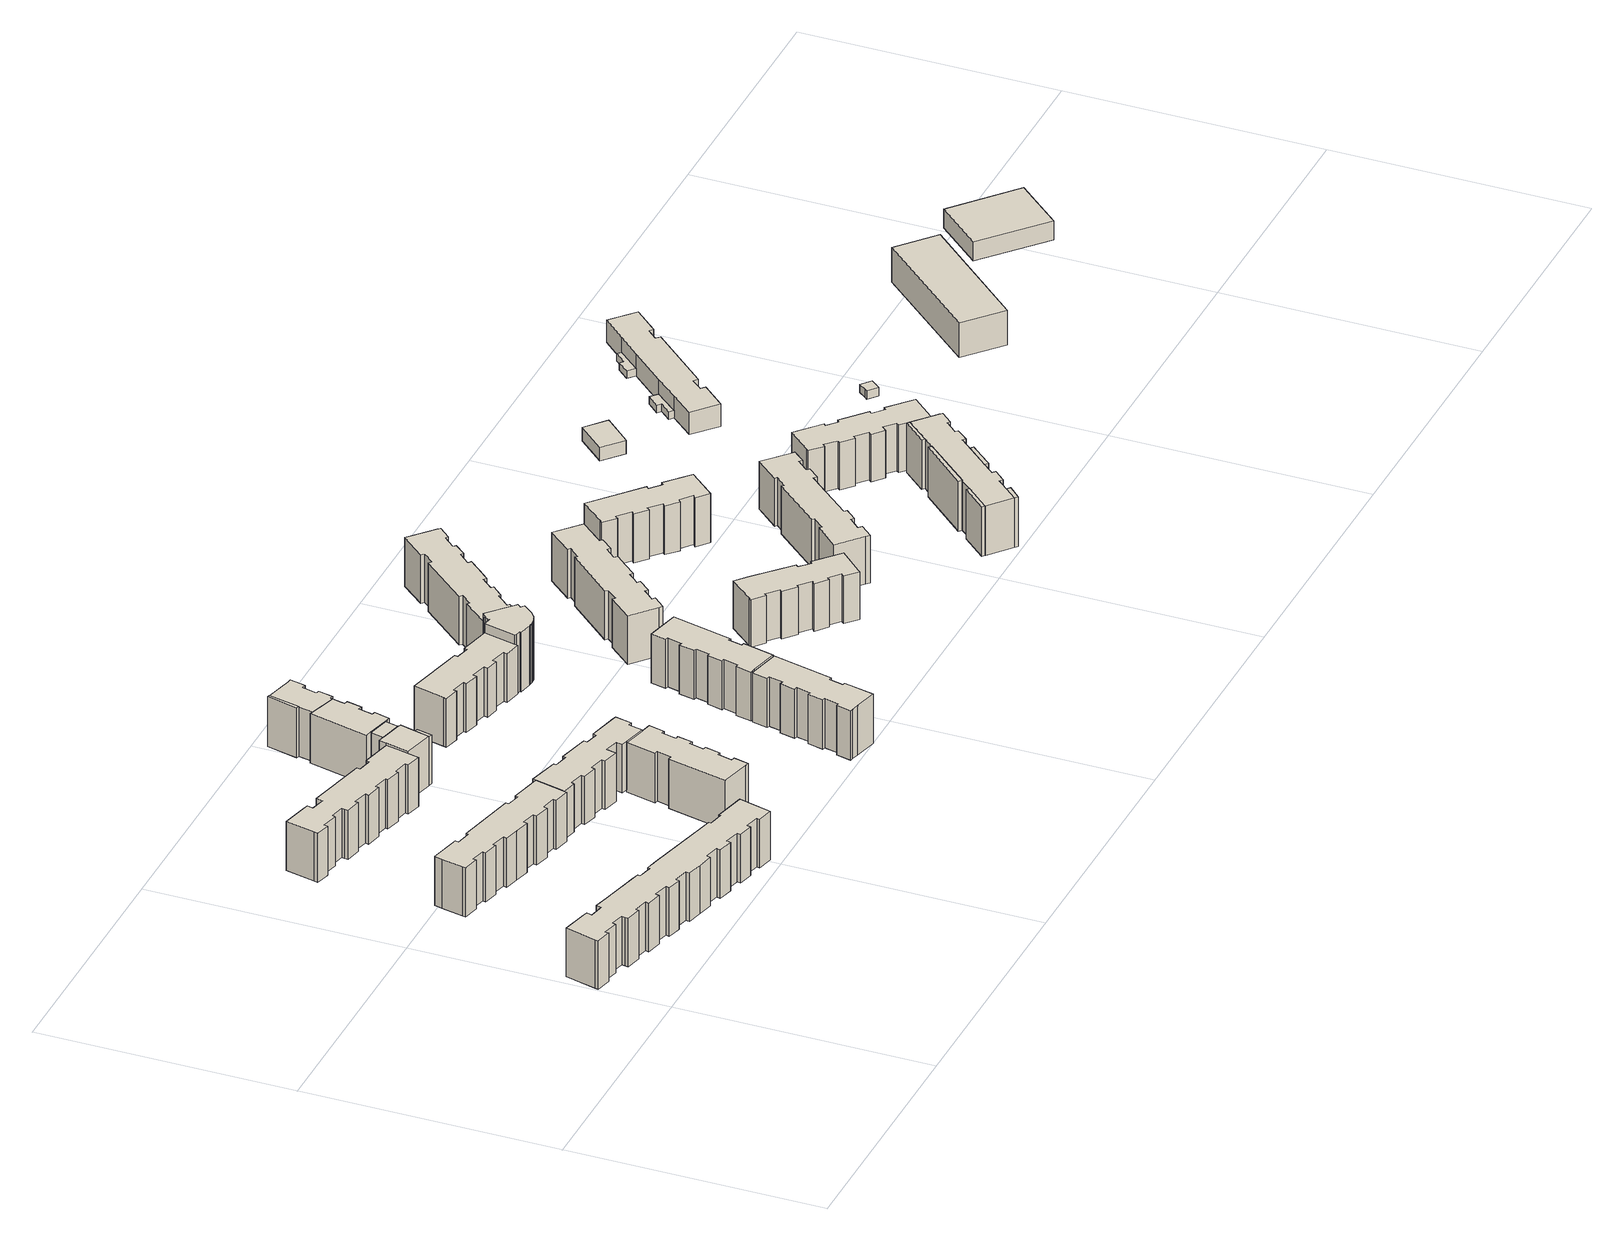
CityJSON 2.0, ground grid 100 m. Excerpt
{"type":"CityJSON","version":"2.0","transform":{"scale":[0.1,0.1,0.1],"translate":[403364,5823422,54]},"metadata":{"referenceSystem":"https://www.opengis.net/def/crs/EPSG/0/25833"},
"CityObjects":{
"building1":{"type":"Building","attributes":{"Gemeindeschluessel":"11000010","BezugspunktDach":"2200","function":"31001_1010","measuredHeight":20.14,"storeysAboveGround":6},"address":[{"country":"Germany","locality":"Berlin","thoroughfareNumber":"1, 11, 13, 3, 5, 7, 9","thoroughfareName":"Glambecker Ring"}],"geometry":[{"type":"Solid","lod":"1","boundaries":[[[[0,1,2,3,4,5,6,7,8,9,10,11,12,13,14,15,16,17,18,19,20,21,22,23,24,25,26,27,28,29,30,31,32,33,34,35,36,37,38,39,40,41,42,43,44,45,46,47,48,49,50,51,52,53,54,55,56]],[[57,58,59,60,61,62,63,64,65,66,67,68,69,70,71,72,73,74,75,76,77,78,79,80,81,82,83,84,85,86,87,88,89,90,91,92,93,94,95,96,97,98,99,100,101,102,103,104,105,106,107,108,109,110,111,112,113]],[[57,113,56,55]],[[58,57,55,54]],[[59,58,54,53]],[[60,59,53,52]],[[61,60,52,51]],[[62,61,51,50]],[[63,62,50,49]],[[64,63,49,48]],[[65,64,48,47]],[[66,65,47,46]],[[67,66,46,45]],[[68,67,45,44]],[[69,68,44,43]],[[70,69,43,42]],[[71,70,42,41]],[[72,71,41,40]],[[73,72,40,39]],[[74,73,39,38]],[[75,74,38,37]],[[76,75,37,36]],[[77,76,36,35]],[[78,77,35,34]],[[79,78,34,33]],[[80,79,33,32]],[[81,80,32,31]],[[82,81,31,30]],[[83,82,30,29]],[[84,83,29,28]],[[85,84,28,27]],[[86,85,27,26]],[[87,86,26,25]],[[88,87,25,24]],[[89,88,24,23]],[[90,89,23,22]],[[91,90,22,21]],[[92,91,21,20]],[[93,92,20,19]],[[94,93,19,18]],[[95,94,18,17]],[[96,95,17,16]],[[97,96,16,15]],[[98,97,15,14]],[[99,98,14,13]],[[100,99,13,12]],[[101,100,12,11]],[[102,101,11,10]],[[103,102,10,9]],[[104,103,9,8]],[[105,104,8,7]],[[106,105,7,6]],[[107,106,6,5]],[[108,107,5,4]],[[109,108,4,3]],[[110,109,3,2]],[[111,110,2,1]],[[112,111,1,0]],[[113,112,0,56]]]]}]},
"building2":{"type":"Building","attributes":{"Gemeindeschluessel":"11000010","BezugspunktDach":"2200","function":"31001_1010","measuredHeight":20.27,"storeysAboveGround":6},"address":[{"country":"Germany","locality":"Berlin","thoroughfareNumber":"2, 4, 6, 8","thoroughfareName":"Grumsiner Straße"}],"geometry":[{"type":"Solid","lod":"1","boundaries":[[[[114,115,116,117,118,119,120,121,122,123,124,125,126,127,128,129,130,131,132,133,134,135,136,137,138,139,140,141,142,143,144,145,146]],[[147,148,149,150,151,152,153,154,155,156,157,158,159,160,161,162,163,164,165,166,167,168,169,170,171,172,173,174,175,176,177,178,179]],[[147,179,146,145]],[[148,147,145,144]],[[149,148,144,143]],[[150,149,143,142]],[[151,150,142,141]],[[152,151,141,140]],[[153,152,140,139]],[[154,153,139,138]],[[155,154,138,137]],[[156,155,137,136]],[[157,156,136,135]],[[158,157,135,134]],[[159,158,134,133]],[[160,159,133,132]],[[161,160,132,131]],[[162,161,131,130]],[[163,162,130,129]],[[164,163,129,128]],[[165,164,128,127]],[[166,165,127,126]],[[167,166,126,125]],[[168,167,125,124]],[[169,168,124,123]],[[170,169,123,122]],[[171,170,122,121]],[[172,171,121,120]],[[173,172,120,119]],[[174,173,119,118]],[[175,174,118,117]],[[176,175,117,116]],[[177,176,116,115]],[[178,177,115,114]],[[179,178,114,146]]]]}]},
"building3":{"type":"Building","attributes":{"Gemeindeschluessel":"11000010","BezugspunktDach":"2200","function":"31001_1010","measuredHeight":20.25,"storeysAboveGround":6},"address":[{"country":"Germany","locality":"Berlin","thoroughfareNumber":"1, 3, 5, 7","thoroughfareName":"Grumsiner Straße"}],"geometry":[{"type":"Solid","lod":"1","boundaries":[[[[180,181,182,183,184,185,186,187,188,189,190,191,192,193,194,195,196,197,198,199,200,201,202,203,204,205,206,207,208,209,210,211,212,213,214]],[[215,216,217,218,219,220,221,222,223,224,225,226,227,228,229,230,231,232,233,234,235,236,237,238,239,240,241,242,243,244,245,246,247,248,249]],[[215,249,214,213]],[[216,215,213,212]],[[217,216,212,211]],[[218,217,211,210]],[[219,218,210,209]],[[220,219,209,208]],[[221,220,208,207]],[[222,221,207,206]],[[223,222,206,205]],[[224,223,205,204]],[[225,224,204,203]],[[226,225,203,202]],[[227,226,202,201]],[[228,227,201,200]],[[229,228,200,199]],[[230,229,199,198]],[[231,230,198,197]],[[232,231,197,196]],[[233,232,196,195]],[[234,233,195,194]],[[235,234,194,193]],[[236,235,193,192]],[[237,236,192,191]],[[238,237,191,190]],[[239,238,190,189]],[[240,239,189,188]],[[241,240,188,187]],[[242,241,187,186]],[[243,242,186,185]],[[244,243,185,184]],[[245,244,184,183]],[[246,245,183,182]],[[247,246,182,181]],[[248,247,181,180]],[[249,248,180,214]]]]}]},
"building4":{"type":"Building","attributes":{"Gemeindeschluessel":"11000010","BezugspunktDach":"2200","function":"31001_1010","measuredHeight":19.98,"storeysAboveGround":6},"address":[{"country":"Germany","locality":"Berlin","thoroughfareNumber":"10, 12, 14","thoroughfareName":"Grumsiner Straße"}],"geometry":[{"type":"Solid","lod":"1","boundaries":[[[[250,251,252,253,254,255,256,257,258,259,260,261,262,263,264,265,266,267,268,269,270,271,272,273,274,275,276,277,278,279,280]],[[281,282,283,284,285,286,287,288,289,290,291,292,293,294,295,296,297,298,299,300,301,302,303,304,305,306,307,308,309,310,311]],[[281,311,280,279]],[[282,281,279,278]],[[283,282,278,277]],[[284,283,277,276]],[[285,284,276,275]],[[286,285,275,274]],[[287,286,274,273]],[[288,287,273,272]],[[289,288,272,271]],[[290,289,271,270]],[[291,290,270,269]],[[292,291,269,268]],[[293,292,268,267]],[[294,293,267,266]],[[295,294,266,265]],[[296,295,265,264]],[[297,296,264,263]],[[298,297,263,262]],[[299,298,262,261]],[[300,299,261,260]],[[301,300,260,259]],[[302,301,259,258]],[[303,302,258,257]],[[304,303,257,256]],[[305,304,256,255]],[[306,305,255,254]],[[307,306,254,253]],[[308,307,253,252]],[[309,308,252,251]],[[310,309,251,250]],[[311,310,250,280]]]]}]},
"building5":{"type":"Building","attributes":{"Gemeindeschluessel":"11000010","BezugspunktDach":"2200","function":"31001_1010","measuredHeight":20.43,"storeysAboveGround":6},"address":[{"country":"Germany","locality":"Berlin","thoroughfareNumber":"16, 18, 20","thoroughfareName":"Grumsiner Straße"}],"geometry":[{"type":"Solid","lod":"1","boundaries":[[[[312,313,314,315,316,317,318,319,320,321,322,323,324,325,326,327,328,329,330,331,332,333,334]],[[335,336,337,338,339,340,341,342,343,344,345,346,347,348,349,350,351,352,353,354,355,356,357]],[[335,357,334,333]],[[336,335,333,332]],[[337,336,332,331]],[[338,337,331,330]],[[339,338,330,329]],[[340,339,329,328]],[[341,340,328,327]],[[342,341,327,326]],[[343,342,326,325]],[[344,343,325,324]],[[345,344,324,323]],[[346,345,323,322]],[[347,346,322,321]],[[348,347,321,320]],[[349,348,320,319]],[[350,349,319,318]],[[351,350,318,317]],[[352,351,317,316]],[[353,352,316,315]],[[354,353,315,314]],[[355,354,314,313]],[[356,355,313,312]],[[357,356,312,334]]]]}]},
"building6":{"type":"Building","attributes":{"Gemeindeschluessel":"11000010","function":"31001_1010"},"address":[{"country":"Germany","locality":"Berlin","thoroughfareNumber":"11, 13, 15, 9","thoroughfareName":"Grumsiner Straße"}],"children":["building6-1","building6-2","building6-3","building6-4","building6-5","building6-6"]},
"building6-1":{"type":"BuildingPart","attributes":{"BezugspunktDach":"2200","measuredHeight":20.46,"storeysAboveGround":6},"parents":["building6"],"geometry":[{"type":"MultiSurface","lod":"1","boundaries":[[[358,359,360,361,362,363,364,365,366,367,368,369,370,371,372]],[[373,374,375,376,377,378,379,380,381,382,383,384,385,386,387]],[[373,387,372,371]],[[374,373,371,370]],[[376,375,369,368]],[[377,376,368,367]],[[378,377,367,366]],[[379,378,366,365]],[[380,379,365,364]],[[381,380,364,363]],[[382,381,363,362]],[[383,382,362,361]],[[384,383,361,360]],[[385,384,360,359]],[[388,389,359,358]],[[387,386,358,372]],[[375,374,370,369]],[[386,385,389,388]]]}]},
"building6-2":{"type":"BuildingPart","attributes":{"BezugspunktDach":"2200","measuredHeight":20.5,"storeysAboveGround":6},"parents":["building6"],"geometry":[{"type":"MultiSurface","lod":"1","boundaries":[[[369,390,391,392,393,394,395,396,397,398,399,370]],[[400,401,402,403,404,405,406,407,408,409,375,374]],[[400,374,370,399]],[[402,401,398,397]],[[403,402,397,396]],[[404,403,396,395]],[[405,404,395,394]],[[406,405,394,393]],[[407,406,393,392]],[[408,407,392,391]],[[409,408,391,390]],[[375,409,390,369]],[[369,375,369,370]],[[401,400,399,398,410]],[[411,374,375,369,370]]]}]},
"building6-3":{"type":"BuildingPart","attributes":{"BezugspunktDach":"2200","measuredHeight":20.41,"storeysAboveGround":6},"parents":["building6"],"geometry":[{"type":"MultiSurface","lod":"1","boundaries":[[[412,389,388,413]],[[386,385,414,415]],[[386,415,413,388]],[[414,385,389,412]],[[386,388,389,385]],[[415,414,412,413,416]]]}]},
"building6-4":{"type":"BuildingPart","attributes":{"BezugspunktDach":"2200","measuredHeight":20.48,"storeysAboveGround":6},"parents":["building6"],"geometry":[{"type":"MultiSurface","lod":"1","boundaries":[[[417,418,419,420,421,422,423,424,425]],[[426,427,415,414,428,429,430,431,432]],[[426,432,425,424]],[[427,426,424,423]],[[415,427,423,422]],[[412,413,422,421]],[[428,414,421,420]],[[429,428,420,419]],[[430,429,419,418]],[[433,434,435,430,418,417]],[[432,431,417,425]],[[414,415,413,412]],[[431,430,435,434,433]]]}]},
"building6-5":{"type":"BuildingPart","attributes":{"BezugspunktDach":"2200","measuredHeight":21.1,"storeysAboveGround":6},"parents":["building6"],"geometry":[{"type":"Solid","lod":"1","boundaries":[[[[436,437,435,434]],[[430,438,439,431]],[[438,430,435,437]],[[439,438,437,436]],[[431,439,436,434]],[[430,431,434,435]]]]}]},
"building6-6":{"type":"BuildingPart","attributes":{"BezugspunktDach":"2200","measuredHeight":20.64,"storeysAboveGround":6},"parents":["building6"],"geometry":[{"type":"MultiSurface","lod":"1","boundaries":[[[440,441,442,443]],[[444,401,400,445]],[[444,445,443,442]],[[401,444,442,441]],[[399,398,401,441,440]],[[445,400,440,443]],[[446,400,401,398,399]]]}]},
"building7":{"type":"Building","attributes":{"Gemeindeschluessel":"11000010","BezugspunktDach":"2200","function":"31001_1010","measuredHeight":20.2,"storeysAboveGround":6},"address":[{"country":"Germany","locality":"Berlin","thoroughfareNumber":"23, 25, 27","thoroughfareName":"Grumsiner Straße"}],"geometry":[{"type":"Solid","lod":"1","boundaries":[[[[447,448,449,450,451,452,453,454,455,456,457,458,459,460,461,462,463,464,465,466,467,468]],[[469,470,471,472,473,474,475,476,477,478,479,480,481,482,483,484,485,486,487,488,489,490]],[[469,490,468,467]],[[470,469,467,466]],[[471,470,466,465]],[[472,471,465,464]],[[473,472,464,463]],[[474,473,463,462]],[[475,474,462,461]],[[476,475,461,460]],[[477,476,460,459]],[[478,477,459,458]],[[479,478,458,457]],[[480,479,457,456]],[[481,480,456,455]],[[482,481,455,454]],[[483,482,454,453]],[[484,483,453,452]],[[485,484,452,451]],[[486,485,451,450]],[[487,486,450,449]],[[488,487,449,448]],[[489,488,448,447]],[[490,489,447,468]]]]}]},
"building8":{"type":"Building","attributes":{"Gemeindeschluessel":"11000010","BezugspunktDach":"2200","function":"31001_1010","measuredHeight":20.37,"storeysAboveGround":6},"address":[{"country":"Germany","locality":"Berlin","thoroughfareNumber":"22, 24, 26","thoroughfareName":"Grumsiner Straße"}],"geometry":[{"type":"Solid","lod":"1","boundaries":[[[[491,492,493,494,495,496,497,498,499,500,501,502,503,504,505,506,507,508,509,510,511,512,513,514]],[[515,516,517,518,519,520,521,522,523,524,525,526,527,528,529,530,531,532,533,534,535,536,537,538]],[[515,538,514,513]],[[516,515,513,512]],[[517,516,512,511]],[[518,517,511,510]],[[519,518,510,509]],[[520,519,509,508]],[[521,520,508,507]],[[522,521,507,506]],[[523,522,506,505]],[[524,523,505,504]],[[525,524,504,503]],[[526,525,503,502]],[[527,526,502,501]],[[528,527,501,500]],[[529,528,500,499]],[[530,529,499,498]],[[531,530,498,497]],[[532,531,497,496]],[[533,532,496,495]],[[534,533,495,494]],[[535,534,494,493]],[[536,535,493,492]],[[537,536,492,491]],[[538,537,491,514]]]]}]},
"building9":{"type":"Building","attributes":{"Gemeindeschluessel":"11000010","function":"31001_1010"},"address":[{"country":"Germany","locality":"Berlin","thoroughfareNumber":"27A","thoroughfareName":"Grumsiner Straße"}],"children":["building9-1","building9-2","building9-3"]},
"building9-1":{"type":"BuildingPart","attributes":{"BezugspunktDach":"2200","measuredHeight":24.52,"storeysAboveGround":7},"parents":["building9"],"geometry":[{"type":"Solid","lod":"1","boundaries":[[[[539,540,541,542,543,544,545,546,547,548,549,550,551,552,553,554,555,556,557,558,559,560,561,562,563,564,565,566]],[[567,568,569,570,571,572,573,574,575,576,577,578,579,580,581,582,583,584,585,586,587,588,589,590,591,592,593,594]],[[567,594,566,565]],[[568,567,565,564]],[[569,568,564,563]],[[570,569,563,562]],[[571,570,562,561]],[[572,571,561,560]],[[573,572,560,559]],[[574,573,559,558]],[[575,574,558,557]],[[576,575,557,556]],[[577,576,556,555]],[[578,577,555,554]],[[579,578,554,553]],[[580,579,553,552]],[[581,580,552,551]],[[582,581,551,550]],[[583,582,550,549]],[[584,583,549,548]],[[585,584,548,547]],[[586,585,547,546]],[[587,586,546,545]],[[588,587,545,544]],[[589,588,544,543]],[[590,589,543,542]],[[591,590,542,541]],[[592,591,541,540]],[[593,592,540,539]],[[594,593,539,566]]]]}]},
"building9-2":{"type":"BuildingPart","attributes":{"BezugspunktDach":"2200","measuredHeight":22.48,"storeysAboveGround":7},"parents":["building9"],"geometry":[{"type":"Solid","lod":"1","boundaries":[[[[595,596,597,598,599,600,601,602,603,604,605,606,607,608,609,610,611,612,613,614,615,616,617]],[[576,577,578,579,580,581,582,583,584,585,586,618,619,620,621,622,623,624,625,626,627,628,575]],[[576,575,617,616]],[[577,576,616,615]],[[578,577,615,614]],[[579,578,614,613]],[[580,579,613,612]],[[581,580,612,611]],[[582,581,611,610]],[[583,582,610,609]],[[584,583,609,608]],[[585,584,608,607]],[[586,585,607,606]],[[618,586,606,605]],[[619,618,605,604]],[[620,619,604,603]],[[621,620,603,602]],[[622,621,602,601]],[[623,622,601,600]],[[624,623,600,599]],[[625,624,599,598]],[[626,625,598,597]],[[627,626,597,596]],[[628,627,596,595]],[[575,628,595,617]]]]}]},
"building9-3":{"type":"BuildingPart","attributes":{"BezugspunktDach":"2200","measuredHeight":22.51,"storeysAboveGround":7},"parents":["building9"],"geometry":[{"type":"Solid","lod":"1","boundaries":[[[[629,630,631,632,633,634,635,636,637,638,639,640,641,642,643,644,645,646,647,648,649,650]],[[567,568,569,651,652,653,654,655,656,657,658,659,660,586,587,588,589,590,591,592,593,594]],[[567,594,650,649]],[[568,567,649,648]],[[569,568,648,647]],[[651,569,647,646]],[[652,651,646,645]],[[653,652,645,644]],[[654,653,644,643]],[[655,654,643,642]],[[656,655,642,641]],[[657,656,641,640]],[[658,657,640,639]],[[659,658,639,638]],[[660,659,638,637]],[[586,660,637,636]],[[587,586,636,635]],[[588,587,635,634]],[[589,588,634,633]],[[590,589,633,632]],[[591,590,632,631]],[[592,591,631,630]],[[593,592,630,629]],[[594,593,629,650]]]]}]},
"building10":{"type":"Building","attributes":{"Gemeindeschluessel":"11000010","BezugspunktDach":"2200","function":"31001_1010","measuredHeight":20.32,"storeysAboveGround":6},"address":[{"country":"Germany","locality":"Berlin","thoroughfareNumber":"28, 30, 32","thoroughfareName":"Grumsiner Straße"}],"geometry":[{"type":"Solid","lod":"1","boundaries":[[[[661,662,663,664,665,666,667,668,669,670,671,672,673,674,675,676,677,678,679,680,681,682,683]],[[684,685,686,687,688,689,690,691,692,693,694,695,696,697,698,699,700,701,702,703,704,705,706]],[[684,706,683,682]],[[685,684,682,681]],[[686,685,681,680]],[[687,686,680,679]],[[688,687,679,678]],[[689,688,678,677]],[[690,689,677,676]],[[691,690,676,675]],[[692,691,675,674]],[[693,692,674,673]],[[694,693,673,672]],[[695,694,672,671]],[[696,695,671,670]],[[697,696,670,669]],[[698,697,669,668]],[[699,698,668,667]],[[700,699,667,666]],[[701,700,666,665]],[[702,701,665,664]],[[703,702,664,663]],[[704,703,663,662]],[[705,704,662,661]],[[706,705,661,683]]]]}]},
"building11":{"type":"Building","attributes":{"Gemeindeschluessel":"11000010","BezugspunktDach":"2200","function":"31001_1010","measuredHeight":20.17,"storeysAboveGround":6},"address":[{"country":"Germany","locality":"Berlin","thoroughfareNumber":"29, 31, 33, 35","thoroughfareName":"Grumsiner Straße"}],"geometry":[{"type":"Solid","lod":"1","boundaries":[[[[707,708,709,710,711,712,713,714,715,716,717,718,719,720,721,722,723,724,725,726,727,728,729,730,731,732,733,734,735,736,737,738]],[[739,740,741,742,743,744,745,746,747,748,749,750,751,752,753,754,755,756,757,758,759,760,761,762,763,764,765,766,767,768,769,770]],[[739,770,738,737]],[[740,739,737,736]],[[741,740,736,735]],[[742,741,735,734]],[[743,742,734,733]],[[744,743,733,732]],[[745,744,732,731]],[[746,745,731,730]],[[747,746,730,729]],[[748,747,729,728]],[[749,748,728,727]],[[750,749,727,726]],[[751,750,726,725]],[[752,751,725,724]],[[753,752,724,723]],[[754,753,723,722]],[[755,754,722,721]],[[756,755,721,720]],[[757,756,720,719]],[[758,757,719,718]],[[759,758,718,717]],[[760,759,717,716]],[[761,760,716,715]],[[762,761,715,714]],[[763,762,714,713]],[[764,763,713,712]],[[765,764,712,711]],[[766,765,711,710]],[[767,766,710,709]],[[768,767,709,708]],[[769,768,708,707]],[[770,769,707,738]]]]}]},
"building12":{"type":"Building","attributes":{"Gemeindeschluessel":"11000010","BezugspunktDach":"2200","function":"31001_1010","measuredHeight":20.19,"storeysAboveGround":6},"address":[{"country":"Germany","locality":"Berlin","thoroughfareNumber":"34, 36, 38, 40","thoroughfareName":"Grumsiner Straße"}],"geometry":[{"type":"Solid","lod":"1","boundaries":[[[[771,772,773,774,775,776,777,778,779,780,781,782,783,784,785,786,787,788,789,790,791,792,793,794,795,796,797,798,799]],[[800,801,802,803,804,805,806,807,808,809,810,811,812,813,814,815,816,817,818,819,820,821,822,823,824,825,826,827,828]],[[800,828,799,798]],[[801,800,798,797]],[[802,801,797,796]],[[803,802,796,795]],[[804,803,795,794]],[[805,804,794,793]],[[806,805,793,792]],[[807,806,792,791]],[[808,807,791,790]],[[809,808,790,789]],[[810,809,789,788]],[[811,810,788,787]],[[812,811,787,786]],[[813,812,786,785]],[[814,813,785,784]],[[815,814,784,783]],[[816,815,783,782]],[[817,816,782,781]],[[818,817,781,780]],[[819,818,780,779]],[[820,819,779,778]],[[821,820,778,777]],[[822,821,777,776]],[[823,822,776,775]],[[824,823,775,774]],[[825,824,774,773]],[[826,825,773,772]],[[827,826,772,771]],[[828,827,771,799]]]]}]},
"building13":{"type":"Building","attributes":{"Gemeindeschluessel":"11000010","BezugspunktDach":"2200","function":"31001_1010","measuredHeight":19.71,"storeysAboveGround":6},"address":[{"country":"Germany","locality":"Berlin","thoroughfareNumber":"57, 59, 61","thoroughfareName":"Glambecker Ring"}],"geometry":[{"type":"Solid","lod":"1","boundaries":[[[[829,830,831,832,833,834,835,836,837,838,839,840,841,842,843,844,845,846,847,848,849,850,851]],[[852,853,854,855,856,857,858,859,860,861,862,863,864,865,866,867,868,869,870,871,872,873,874]],[[852,874,851,850]],[[853,852,850,849]],[[854,853,849,848]],[[855,854,848,847]],[[856,855,847,846]],[[857,856,846,845]],[[858,857,845,844]],[[859,858,844,843]],[[860,859,843,842]],[[861,860,842,841]],[[862,861,841,840]],[[863,862,840,839]],[[864,863,839,838]],[[865,864,838,837]],[[866,865,837,836]],[[867,866,836,835]],[[868,867,835,834]],[[869,868,834,833]],[[870,869,833,832]],[[871,870,832,831]],[[872,871,831,830]],[[873,872,830,829]],[[874,873,829,851]]]]}]},
"building14":{"type":"Building","attributes":{"Gemeindeschluessel":"11000010","BezugspunktDach":"2200","function":"31001_1010","measuredHeight":20.3,"storeysAboveGround":6},"address":[{"country":"Germany","locality":"Berlin","thoroughfareNumber":"63, 65, 67","thoroughfareName":"Glambecker Ring"}],"geometry":[{"type":"Solid","lod":"1","boundaries":[[[[875,876,877,878,879,880,881,882,883,884,885,886,887,888,889,890,891,892,893,894,895,896]],[[897,898,899,900,901,902,903,904,905,906,907,908,909,910,911,912,913,914,915,916,917,918]],[[897,918,896,895]],[[898,897,895,894]],[[899,898,894,893]],[[900,899,893,892]],[[901,900,892,891]],[[902,901,891,890]],[[903,902,890,889]],[[904,903,889,888]],[[905,904,888,887]],[[906,905,887,886]],[[907,906,886,885]],[[908,907,885,884]],[[909,908,884,883]],[[910,909,883,882]],[[911,910,882,881]],[[912,911,881,880]],[[913,912,880,879]],[[914,913,879,878]],[[915,914,878,877]],[[916,915,877,876]],[[917,916,876,875]],[[918,917,875,896]]]]}]},
"building15":{"type":"Building","attributes":{"Gemeindeschluessel":"11000010","BezugspunktDach":"2200","function":"31001_1010","measuredHeight":19.77,"storeysAboveGround":6},"address":[{"country":"Germany","locality":"Berlin","thoroughfareNumber":"49, 51, 53, 55","thoroughfareName":"Glambecker Ring"}],"geometry":[{"type":"Solid","lod":"1","boundaries":[[[[919,920,921,922,923,924,925,926,927,928,929,930,931,932,933,934,935,936,937,938,939,940,941,942,943,944,945]],[[946,947,948,949,950,951,952,953,954,955,956,957,958,959,960,961,962,963,964,965,966,967,968,969,970,971,972]],[[946,972,945,944]],[[947,946,944,943]],[[948,947,943,942]],[[949,948,942,941]],[[950,949,941,940]],[[951,950,940,939]],[[952,951,939,938]],[[953,952,938,937]],[[954,953,937,936]],[[955,954,936,935]],[[956,955,935,934]],[[957,956,934,933]],[[958,957,933,932]],[[959,958,932,931]],[[960,959,931,930]],[[961,960,930,929]],[[962,961,929,928]],[[963,962,928,927]],[[964,963,927,926]],[[965,964,926,925]],[[966,965,925,924]],[[967,966,924,923]],[[968,967,923,922]],[[969,968,922,921]],[[970,969,921,920]],[[971,970,920,919]],[[972,971,919,945]]]]}]},
"building16":{"type":"Building","attributes":{"Gemeindeschluessel":"11000010","function":"31001_1010"},"address":[{"country":"Germany","locality":"Berlin","thoroughfareNumber":"35, 37, 39, 41","thoroughfareName":"Glambecker Ring"}],"children":["building16-1","building16-2","building16-3","building16-4","building16-5","building16-6"]},
"building16-1":{"type":"BuildingPart","attributes":{"BezugspunktDach":"2200","measuredHeight":20.47,"storeysAboveGround":6},"parents":["building16"],"geometry":[{"type":"MultiSurface","lod":"1","boundaries":[[[973,974,975,976,977,978,979,980,981,982,983,984,985,986,987,988,989,990,991,992,993,994,995,996,997]],[[998,999,1000,1001,1002,1003,1004,1005,1006,1007,1008,1009,1010,1011,1012,1013,1014,1015,1016,1017,1018,1019,1020,1021,1022]],[[999,998,996,995]],[[1003,1002,992,991]],[[1005,1004,990,989]],[[1006,1005,989,988]],[[1007,1006,988,987]],[[1008,1007,987,986]],[[1009,1008,986,985]],[[1010,1009,985,984]],[[1011,1010,984,983]],[[1012,1011,983,982]],[[1013,1012,982,981]],[[1013,981,1023,1024]],[[1015,1014,980,979]],[[1016,1015,979,978]],[[1017,1016,978,977]],[[1018,1017,977,976]],[[1019,1018,976,975]],[[1021,1020,974,973]],[[1022,1021,973,997]],[[1022,997,996,998]],[[1000,999,995,994]],[[1001,1000,994,993]],[[1002,1001,993,992,1025]],[[1004,1003,991,990]],[[1014,1024,1023,980]],[[975,974,1020,1019]]]}]},
"building16-2":{"type":"BuildingPart","attributes":{"BezugspunktDach":"2200","measuredHeight":20.47,"storeysAboveGround":6},"parents":["building16"],"geometry":[{"type":"Solid","lod":"1","boundaries":[[[[997,996,1026,1027]],[[1028,998,1022,1029]],[[1028,1029,1027,1026]],[[998,1028,1026,996]],[[1029,1022,997,1027]],[[998,996,997,1022]]]]}]},
"building16-3":{"type":"BuildingPart","attributes":{"BezugspunktDach":"2200","measuredHeight":20.47,"storeysAboveGround":6},"parents":["building16"],"geometry":[{"type":"Solid","lod":"1","boundaries":[[[[991,990,1030,1031]],[[1032,1004,1003,1033]],[[1032,1033,1031,1030]],[[1004,1032,1030,990]],[[1033,1003,991,1031]],[[1003,1004,990,991]]]]}]},
"building16-4":{"type":"BuildingPart","attributes":{"BezugspunktDach":"2200","measuredHeight":20.57,"storeysAboveGround":6},"parents":["building16"],"geometry":[{"type":"MultiSurface","lod":"1","boundaries":[[[1034,1035,1036,1037,1038,1039]],[[1040,1002,1001,1000,999,1041]],[[1040,1041,1039,1038]],[[1002,1040,1038,1037]],[[993,992,1002,1037,1036]],[[994,993,1001,1036,1035]],[[999,995,994,1035,1034]],[[1041,999,1034,1039]],[[1001,1002,992,993]],[[1001,993,994,1000]],[[1000,994,995,999]]]}]},
"building16-5":{"type":"BuildingPart","attributes":{"BezugspunktDach":"2200","measuredHeight":20.47,"storeysAboveGround":6},"parents":["building16"],"geometry":[{"type":"Solid","lod":"1","boundaries":[[[[1042,1043,1044,1023,980]],[[1024,1045,1046,1047,1014]],[[1045,1024,1023,1044]],[[1046,1045,1044,1043]],[[1047,1046,1043,1042]],[[1014,1047,1042,980]],[[1024,1014,980,1023]]]]}]},
"building16-6":{"type":"BuildingPart","attributes":{"BezugspunktDach":"2200","measuredHeight":20.47,"storeysAboveGround":6},"parents":["building16"],"geometry":[{"type":"Solid","lod":"1","boundaries":[[[[1048,1049,975,974]],[[1019,1050,1051,1020]],[[1050,1019,975,1049]],[[1051,1050,1049,1048]],[[1020,1051,1048,974]],[[974,975,1019,1020]]]]}]},
"building17":{"type":"Building","attributes":{"Gemeindeschluessel":"11000010","BezugspunktDach":"2200","function":"31001_1010","measuredHeight":19.7,"storeysAboveGround":6},"address":[{"country":"Germany","locality":"Berlin","thoroughfareNumber":"43, 45, 47","thoroughfareName":"Glambecker Ring"}],"geometry":[{"type":"Solid","lod":"1","boundaries":[[[[1052,1053,1054,1055,1056,1057,1058,1059,1060,1061,1062,1063,1064,1065,1066,1067,1068,1069,1070,1071,1072,1073,1074,1075,1076,1077,1078]],[[1079,1080,1081,1082,1083,1084,1085,1086,1087,1088,1089,1090,1091,1092,1093,1094,1095,1096,1097,1098,1099,1100,1101,1102,1103,1104,1105]],[[1079,1105,1078,1077]],[[1080,1079,1077,1076]],[[1081,1080,1076,1075]],[[1082,1081,1075,1074]],[[1083,1082,1074,1073]],[[1084,1083,1073,1072]],[[1085,1084,1072,1071]],[[1086,1085,1071,1070]],[[1087,1086,1070,1069]],[[1088,1087,1069,1068]],[[1089,1088,1068,1067]],[[1090,1089,1067,1066]],[[1091,1090,1066,1065]],[[1092,1091,1065,1064]],[[1093,1092,1064,1063]],[[1094,1093,1063,1062]],[[1095,1094,1062,1061]],[[1096,1095,1061,1060]],[[1097,1096,1060,1059]],[[1098,1097,1059,1058]],[[1099,1098,1058,1057]],[[1100,1099,1057,1056]],[[1101,1100,1056,1055]],[[1102,1101,1055,1054]],[[1103,1102,1054,1053]],[[1104,1103,1053,1052]],[[1105,1104,1052,1078]]]]}]},
"building18":{"type":"Building","attributes":{"Gemeindeschluessel":"11000010","BezugspunktDach":"2200","function":"31001_2500","measuredHeight":5.55,"storeysAboveGround":1},"address":[{"country":"Germany","locality":"Berlin","thoroughfareNumber":"54 (1)","thoroughfareName":"Glambecker Ring"}],"geometry":[{"type":"Solid","lod":"1","boundaries":[[[[1106,1107,1108,1109]],[[1110,1111,1112,1113]],[[1110,1113,1109,1108]],[[1111,1110,1108,1107]],[[1112,1111,1107,1106]],[[1113,1112,1106,1109]]]]}]},
"building19":{"type":"Building","attributes":{"Gemeindeschluessel":"11000010","function":"31001_3065"},"address":[{"country":"Germany","locality":"Berlin","thoroughfareNumber":"50, 52","thoroughfareName":"Glambecker Ring"}],"children":["building19-1","building19-2","building19-3"]},
"building19-1":{"type":"BuildingPart","attributes":{"BezugspunktDach":"2200","measuredHeight":9.16,"storeysAboveGround":3},"parents":["building19"],"geometry":[{"type":"MultiSurface","lod":"1","boundaries":[[[1114,1115,1116,1117,1118,1119,1120,1121,1122,1123,1124,1125,1126,1127,1128,1129]],[[1130,1131,1132,1133,1134,1135,1136,1137,1138,1139,1140,1141,1142,1143,1144,1145]],[[1130,1145,1129,1128]],[[1146,1147,1130,1128,1127]],[[1132,1131,1127,1126]],[[1133,1132,1148,1149,1150,1151,1126,1125]],[[1134,1133,1125,1124]],[[1135,1134,1124,1123]],[[1136,1135,1123,1122]],[[1137,1136,1122,1121]],[[1138,1137,1121,1120]],[[1139,1138,1120,1119]],[[1140,1139,1119,1118]],[[1141,1140,1118,1117]],[[1142,1141,1117,1116]],[[1143,1142,1116,1115]],[[1144,1143,1115,1114]],[[1145,1144,1114,1129]],[[1131,1130,1147,1146]],[[1151,1150,1149,1148]]]}]},
"building19-2":{"type":"BuildingPart","attributes":{"BezugspunktDach":"2200","measuredHeight":3.16,"storeysAboveGround":3},"parents":["building19"],"geometry":[{"type":"Solid","lod":"1","boundaries":[[[[1147,1146,1152,1153,1154,1155]],[[1156,1157,1158,1131,1130,1159]],[[1156,1159,1155,1154]],[[1157,1156,1154,1153]],[[1158,1157,1153,1152]],[[1131,1158,1152,1146]],[[1130,1131,1130,1147]],[[1159,1130,1147,1155]],[[1146,1147,1130,1131]]]]}]},
"building19-3":{"type":"BuildingPart","attributes":{"BezugspunktDach":"2200","measuredHeight":2.94,"storeysAboveGround":3},"parents":["building19"],"geometry":[{"type":"Solid","lod":"1","boundaries":[[[[1151,1150,1160,1161,1162,1163]],[[1164,1165,1166,1149,1148,1167]],[[1164,1167,1163,1162]],[[1165,1164,1162,1161]],[[1166,1165,1161,1160]],[[1149,1166,1160,1150]],[[1167,1148,1151,1163]],[[1149,1150,1151,1148]]]]}]},
"building20":{"type":"Building","attributes":{"Gemeindeschluessel":"11000010","BezugspunktDach":"2200","function":"31001_2523","measuredHeight":3.33,"storeysAboveGround":1},"address":[{"country":"Germany","locality":"Berlin","thoroughfareNumber":"50 (1)","thoroughfareName":"Glambecker Ring"}],"geometry":[{"type":"Solid","lod":"1","boundaries":[[[[1168,1169,1170,1171,1172]],[[1173,1174,1175,1176,1177]],[[1173,1177,1172,1171]],[[1174,1173,1171,1170]],[[1175,1174,1170,1169]],[[1176,1175,1169,1168]],[[1177,1176,1168,1172]]]]}]},
"building21":{"type":"Building","attributes":{"name":"Wilhelm-Busch-Grundschule","Gemeindeschluessel":"11000010","BezugspunktDach":"2200","function":"31001_3021","measuredHeight":14.24,"storeysAboveGround":4},"address":[{"country":"Germany","locality":"Berlin","thoroughfareNumber":"24","thoroughfareName":"Parsteiner Ring"}],"geometry":[{"type":"Solid","lod":"1","boundaries":[[[[1178,1179,1180,1181]],[[1182,1183,1184,1185]],[[1182,1185,1181,1180]],[[1183,1182,1180,1179]],[[1184,1183,1179,1178]],[[1185,1184,1178,1181]]]]}]},
"building22":{"type":"Building","attributes":{"Gemeindeschluessel":"11000010","BezugspunktDach":"2200","function":"31001_3021","measuredHeight":7.77,"storeysAboveGround":1},"address":[{"country":"Germany","locality":"Berlin","thoroughfareNumber":"24 (1)","thoroughfareName":"Parsteiner Ring"}],"geometry":[{"type":"Solid","lod":"1","boundaries":[[[[1186,1187,1188,1189,1190]],[[1191,1192,1193,1194,1195]],[[1191,1195,1190,1189]],[[1192,1191,1189,1188]],[[1193,1192,1188,1187]],[[1194,1193,1187,1186]],[[1195,1194,1186,1190]]]]}]}
},
"vertices":[
[66,264,209],[68,277,209],[127,263,209],[131,276,209],[185,263,209],[183,250,209],[179,237,209],[241,222,209],[245,236,209],[301,222,209],[298,208,209],[358,194,209],[362,208,209],[421,194,209],[416,180,209],[473,166,209],[477,181,209],[536,167,209],[534,151,209],[594,137,209],[655,123,209],[659,138,209],[717,124,209],[713,109,209],[772,95,209],[775,110,209],[834,96,209],[832,82,209],[890,68,209],[894,82,209],[950,69,209],[946,56,209],[1009,42,209],[1012,54,209],[1042,171,209],[920,200,209],[918,193,209],[862,205,209],[863,214,209],[568,286,209],[546,291,209],[509,300,209],[507,290,209],[451,304,209],[454,314,209],[416,323,209],[391,329,209],[297,352,209],[275,357,209],[215,372,209],[209,351,209],[152,363,209],[159,385,209],[131,392,209],[39,414,209],[9,291,209],[6,279,209],[9,291,8],[39,414,8],[131,392,8],[159,385,8],[152,363,8],[209,351,8],[215,372,8],[275,357,8],[297,352,8],[391,329,8],[416,323,8],[454,314,8],[451,304,8],[507,290,8],[509,300,8],[546,291,8],[568,286,8],[863,214,8],[862,205,8],[918,193,8],[920,200,8],[1042,171,8],[1012,54,8],[1009,42,8],[946,56,8],[950,69,8],[894,82,8],[890,68,8],[832,82,8],[834,96,8],[775,110,8],[772,95,8],[713,109,8],[717,124,8],[659,138,8],[655,123,8],[594,137,8],[534,151,8],[536,167,8],[477,181,8],[473,166,8],[416,180,8],[421,194,8],[362,208,8],[358,194,8],[298,208,8],[301,222,8],[245,236,8],[241,222,8],[179,237,8],[183,250,8],[185,263,8],[131,276,8],[127,263,8],[68,277,8],[66,264,8],[6,279,8],
[310,864,221],[312,876,221],[367,863,221],[365,851,221],[422,837,221],[425,848,221],[483,833,221],[480,819,221],[538,805,221],[597,791,221],[601,805,221],[656,792,221],[653,777,221],[714,763,221],[718,778,221],[774,765,221],[772,753,221],[835,739,221],[837,750,221],[840,761,221],[866,869,221],[746,897,221],[744,886,221],[689,899,221],[692,910,221],[455,963,221],[452,954,221],[394,966,221],[397,980,221],[277,1008,221],[269,977,221],[250,890,221],[248,879,221],[250,890,18],[269,977,18],[277,1008,18],[397,980,18],[394,966,18],[452,954,18],[455,963,18],[692,910,18],[689,899,18],[744,886,18],[746,897,18],[866,869,18],[840,761,18],[837,750,18],[835,739,18],[772,753,18],[774,765,18],[718,778,18],[714,763,18],[653,777,18],[656,792,18],[601,805,18],[597,791,18],[538,805,18],[480,819,18],[483,833,18],[425,848,18],[422,837,18],[365,851,18],[367,863,18],[312,876,18],[310,864,18],[248,879,18],
[284,1415,242],[287,1429,242],[350,1413,242],[354,1425,242],[409,1413,242],[407,1401,242],[405,1388,242],[466,1374,242],[468,1386,242],[527,1372,242],[524,1359,242],[583,1345,242],[586,1358,242],[644,1345,242],[641,1335,242],[700,1320,242],[703,1331,242],[759,1317,242],[757,1306,242],[816,1291,242],[819,1303,242],[826,1334,242],[847,1425,242],[729,1452,242],[725,1439,242],[670,1451,242],[672,1465,242],[435,1520,242],[429,1494,242],[373,1507,242],[379,1531,242],[351,1538,242],[258,1560,242],[231,1443,242],[227,1428,242],[231,1443,39],[258,1560,39],[351,1538,39],[379,1531,39],[373,1507,39],[429,1494,39],[435,1520,39],[672,1465,39],[670,1451,39],[725,1439,39],[729,1452,39],[847,1425,39],[826,1334,39],[819,1303,39],[816,1291,39],[757,1306,39],[759,1317,39],[703,1331,39],[700,1320,39],[641,1335,39],[644,1345,39],[586,1358,39],[583,1345,39],[524,1359,39],[527,1372,39],[468,1386,39],[466,1374,39],[405,1388,39],[407,1401,39],[409,1413,39],[354,1425,39],[350,1413,39],[287,1429,39],[284,1415,39],[227,1428,39],
[894,736,222],[898,747,222],[955,734,222],[953,720,222],[1011,706,222],[1015,719,222],[1073,705,222],[1072,692,222],[1134,676,222],[1137,689,222],[1143,716,222],[1199,703,222],[1193,678,222],[1217,671,222],[1308,649,222],[1321,705,222],[1336,703,222],[1349,767,222],[1337,770,222],[1218,798,222],[1214,784,222],[1162,797,222],[1164,811,222],[1042,840,222],[1040,828,222],[984,841,222],[987,851,222],[869,881,222],[866,869,222],[840,761,222],[837,750,222],[840,761,22],[866,869,22],[869,881,22],[987,851,22],[984,841,22],[1040,828,22],[1042,840,22],[1164,811,22],[1162,797,22],[1214,784,22],[1218,798,22],[1337,770,22],[1349,767,22],[1336,703,22],[1321,705,22],[1308,649,22],[1217,671,22],[1193,678,22],[1199,703,22],[1143,716,22],[1137,689,22],[1134,676,22],[1072,692,22],[1073,705,22],[1015,719,22],[1011,706,22],[953,720,22],[955,734,22],[898,747,22],[894,736,22],[837,750,22],
[1239,230,218],[1253,226,218],[1267,286,218],[1253,289,218],[1267,346,218],[1279,344,218],[1293,404,218],[1281,408,218],[1295,464,218],[1308,460,218],[1321,520,218],[1308,522,218],[1322,581,218],[1334,578,218],[1349,639,218],[1337,642,218],[1308,649,218],[1217,671,218],[1189,552,218],[1204,549,218],[1189,492,218],[1176,495,218],[1121,259,218],[1176,495,13],[1189,492,13],[1204,549,13],[1189,552,13],[1217,671,13],[1308,649,13],[1337,642,13],[1349,639,13],[1334,578,13],[1322,581,13],[1308,522,13],[1321,520,13],[1308,460,13],[1295,464,13],[1281,408,13],[1293,404,13],[1279,344,13],[1267,346,13],[1253,289,13],[1267,286,13],[1253,226,13],[1239,230,13],[1121,259,13],
[892,1502,251],[976,1482,251],[986,1479,251],[998,1476,251],[1014,1538,251],[1001,1542,251],[1014,1598,251],[1029,1594,251],[1042,1654,251],[1028,1658,251],[1031,1674,251],[1039,1707,251],[935,1739,251],[922,1743,251],[867,1508,251],[922,1743,46],[935,1739,46],[1039,1707,46],[1031,1674,46],[1028,1658,46],[1042,1654,46],[1029,1594,46],[1014,1598,46],[1001,1542,46],[1014,1538,46],[998,1476,46],[986,1479,46],[976,1482,46],[892,1502,46],[867,1508,46],[892,1502,250],[976,1482,250],
[1041,1716,251],[1053,1713,251],[1067,1771,251],[1055,1775,251],[1068,1835,251],[1084,1830,251],[1098,1891,251],[1082,1893,251],[974,1920,251],[947,1797,251],[947,1797,46],[974,1920,46],[1082,1893,46],[1098,1891,46],[1084,1830,46],[1068,1835,46],[1055,1775,46],[1067,1771,46],[1053,1713,46],[1041,1716,46],[974,1920,245],[935,1739,131],
[964,1429,250],[879,1449,250],[964,1429,46],[879,1449,46],[879,1449,94],
[943,1305,251],[958,1366,251],[973,1424,251],[964,1427,251],[964,1429,251],[879,1449,251],[854,1455,251],[847,1425,251],[826,1334,251],[847,1425,46],[854,1455,46],[964,1427,46],[973,1424,46],[958,1366,46],[943,1305,46],[826,1334,46],[943,1305,52],[943,1305,248],[958,1366,248],
[960,1301,248],[974,1361,248],[974,1361,46],[960,1301,46],
[947,1797,253],[974,1920,253],[964,1922,253],[936,1800,253],[964,1922,46],[936,1800,46],[947,1797,60],
[1259,1330,246],[1260,1342,246],[1318,1328,246],[1315,1316,246],[1374,1302,246],[1376,1315,246],[1438,1300,246],[1435,1285,246],[1487,1274,246],[1490,1288,246],[1552,1273,246],[1549,1259,246],[1613,1245,246],[1616,1258,246],[1645,1383,246],[1525,1410,246],[1522,1398,246],[1467,1411,246],[1469,1424,246],[1232,1479,246],[1203,1355,246],[1199,1344,246],[1203,1355,44],[1232,1479,44],[1469,1424,44],[1467,1411,44],[1522,1398,44],[1525,1410,44],[1645,1383,44],[1616,1258,44],[1613,1245,44],[1549,1259,44],[1552,1273,44],[1490,1288,44],[1487,1274,44],[1435,1285,44],[1438,1300,44],[1376,1315,44],[1374,1302,44],[1315,1316,44],[1318,1328,44],[1260,1342,44],[1259,1330,44],[1199,1344,44],
[1729,28,209],[1759,21,209],[1848,0,209],[1875,119,209],[1864,122,209],[1877,177,209],[1889,175,209],[1945,414,209],[1937,415,209],[1828,440,209],[1815,442,209],[1801,380,209],[1812,377,209],[1799,322,209],[1787,325,209],[1773,265,209],[1785,263,209],[1772,207,209],[1760,210,209],[1745,148,209],[1757,145,209],[1743,88,209],[1731,90,209],[1717,31,209],[1731,90,5],[1743,88,5],[1757,145,5],[1745,148,5],[1760,210,5],[1772,207,5],[1785,263,5],[1773,265,5],[1787,325,5],[1799,322,5],[1812,377,5],[1801,380,5],[1815,442,5],[1828,440,5],[1937,415,5],[1945,414,5],[1889,175,5],[1877,177,5],[1864,122,5],[1875,119,5],[1848,0,5],[1759,21,5],[1729,28,5],[1717,31,5],
[1640,1249,285],[1639,1243,285],[1690,1232,285],[1699,1231,285],[1708,1230,285],[1717,1231,285],[1726,1232,285],[1735,1235,285],[1743,1238,285],[1750,1242,285],[1757,1247,285],[1764,1252,285],[1770,1258,285],[1803,1297,285],[1790,1308,285],[1801,1323,285],[1792,1331,285],[1702,1413,285],[1685,1395,285],[1683,1397,285],[1681,1398,285],[1679,1400,285],[1677,1392,285],[1676,1384,285],[1675,1376,285],[1645,1383,285],[1616,1258,285],[1616,1253,285],[1616,1258,39],[1645,1383,39],[1675,1376,39],[1676,1384,39],[1677,1392,39],[1679,1400,39],[1681,1398,39],[1683,1397,39],[1685,1395,39],[1702,1413,39],[1792,1331,39],[1801,1323,39],[1790,1308,39],[1803,1297,39],[1770,1258,39],[1764,1252,39],[1757,1247,39],[1750,1242,39],[1743,1238,39],[1735,1235,39],[1726,1232,39],[1717,1231,39],[1708,1230,39],[1699,1231,39],[1690,1232,39],[1639,1243,39],[1640,1249,39],[1616,1253,39],
[1695,1385,264],[1705,1374,264],[1713,1362,264],[1721,1349,264],[1727,1336,264],[1732,1322,264],[1736,1308,264],[1738,1293,264],[1740,1279,264],[1739,1264,264],[1738,1249,264],[1735,1235,264],[1743,1238,264],[1750,1242,264],[1757,1247,264],[1764,1252,264],[1770,1258,264],[1803,1297,264],[1790,1308,264],[1801,1323,264],[1792,1331,264],[1702,1413,264],[1685,1395,264],[1738,1249,39],[1739,1264,39],[1740,1279,39],[1738,1293,39],[1736,1308,39],[1732,1322,39],[1727,1336,39],[1721,1349,39],[1713,1362,39],[1705,1374,39],[1695,1385,39],
[1640,1249,265],[1639,1243,265],[1690,1232,265],[1699,1231,265],[1708,1230,265],[1717,1231,265],[1726,1232,265],[1735,1235,265],[1724,1245,265],[1714,1255,265],[1705,1266,265],[1697,1278,265],[1690,1291,265],[1685,1304,265],[1680,1318,265],[1677,1332,265],[1675,1347,265],[1674,1361,265],[1675,1376,265],[1645,1383,265],[1616,1258,265],[1616,1253,265],[1674,1361,39],[1675,1347,39],[1677,1332,39],[1680,1318,39],[1685,1304,39],[1690,1291,39],[1697,1278,39],[1705,1266,39],[1714,1255,39],[1724,1245,39],
[1815,442,217],[1828,440,217],[1937,415,217],[1966,538,217],[1955,540,217],[1967,594,217],[1978,591,217],[2034,829,217],[1915,856,217],[1901,859,217],[1887,799,217],[1900,797,217],[1886,738,217],[1873,742,217],[1859,681,217],[1872,679,217],[1859,623,217],[1849,625,217],[1834,564,217],[1844,562,217],[1830,504,217],[1819,506,217],[1805,443,217],[1819,506,14],[1830,504,14],[1844,562,14],[1834,564,14],[1849,625,14],[1859,623,14],[1872,679,14],[1859,681,14],[1873,742,14],[1886,738,14],[1900,797,14],[1887,799,14],[1901,859,14],[1915,856,14],[2034,829,14],[1978,591,14],[1967,594,14],[1955,540,14],[1966,538,14],[1937,415,14],[1828,440,14],[1815,442,14],[1805,443,14],
[1792,1331,251],[1801,1323,251],[1841,1369,251],[1833,1377,251],[1876,1426,251],[1884,1421,251],[1924,1464,251],[1915,1472,251],[1954,1516,251],[1964,1507,251],[2005,1552,251],[2045,1598,251],[2034,1607,251],[2074,1652,251],[2084,1644,251],[2121,1687,251],[2112,1696,251],[2153,1742,251],[2163,1734,251],[2203,1779,251],[2194,1789,251],[2173,1808,251],[2101,1873,251],[2019,1778,251],[2030,1769,251],[1992,1725,251],[1981,1734,251],[1822,1552,251],[1831,1543,251],[1796,1502,251],[1786,1510,251],[1702,1413,251],[1786,1510,49],[1796,1502,49],[1831,1543,49],[1822,1552,49],[1981,1734,49],[1992,1725,49],[2030,1769,49],[2019,1778,49],[2101,1873,49],[2173,1808,49],[2194,1789,49],[2203,1779,49],[2163,1734,49],[2153,1742,49],[2112,1696,49],[2121,1687,49],[2084,1644,49],[2074,1652,49],[2034,1607,49],[2045,1598,49],[2005,1552,49],[1964,1507,49],[1954,1516,49],[1915,1472,49],[1924,1464,49],[1884,1421,49],[1876,1426,49],[1833,1377,49],[1841,1369,49],[1801,1323,49],[1792,1331,49],[1702,1413,49],
[2048,891,233],[2059,882,233],[2099,926,233],[2088,935,233],[2126,978,233],[2137,969,233],[2178,1015,233],[2167,1024,233],[2205,1067,233],[2217,1058,233],[2257,1104,233],[2298,1150,233],[2287,1160,233],[2325,1202,233],[2336,1192,233],[2377,1239,233],[2367,1248,233],[2406,1293,233],[2447,1339,233],[2354,1422,233],[2272,1328,233],[2281,1321,233],[2244,1278,233],[2236,1287,233],[2073,1106,233],[2082,1097,233],[2045,1053,233],[2036,1062,233],[1955,971,233],[2036,1062,31],[2045,1053,31],[2082,1097,31],[2073,1106,31],[2236,1287,31],[2244,1278,31],[2281,1321,31],[2272,1328,31],[2354,1422,31],[2447,1339,31],[2406,1293,31],[2367,1248,31],[2377,1239,31],[2336,1192,31],[2325,1202,31],[2287,1160,31],[2298,1150,31],[2257,1104,31],[2217,1058,31],[2205,1067,31],[2167,1024,31],[2178,1015,31],[2137,969,31],[2126,978,31],[2088,935,31],[2099,926,31],[2059,882,31],[2048,891,31],[1955,971,31],
[2283,583,218],[2290,591,218],[2335,551,218],[2327,543,218],[2375,501,218],[2383,507,218],[2427,468,218],[2417,457,218],[2461,419,218],[2470,430,218],[2512,392,218],[2503,382,218],[2548,339,218],[2558,351,218],[2640,438,218],[2545,523,218],[2537,514,218],[2497,552,218],[2504,562,218],[2373,685,218],[2326,725,218],[2244,632,218],[2236,623,218],[2244,632,21],[2326,725,21],[2373,685,21],[2504,562,21],[2497,552,21],[2537,514,21],[2545,523,21],[2640,438,21],[2558,351,21],[2548,339,21],[2503,382,21],[2512,392,21],[2470,430,21],[2461,419,21],[2417,457,21],[2427,468,21],[2383,507,21],[2375,501,21],[2327,543,21],[2335,551,21],[2290,591,21],[2283,583,21],[2236,623,21],
[2524,1244,233],[2534,1256,233],[2581,1212,233],[2573,1203,233],[2616,1162,233],[2626,1174,233],[2672,1133,233],[2663,1123,233],[2707,1083,233],[2717,1093,233],[2762,1054,233],[2751,1044,233],[2796,1005,233],[2806,1016,233],[2888,1108,233],[2797,1190,233],[2787,1180,233],[2744,1218,233],[2753,1228,233],[2570,1389,233],[2488,1295,233],[2478,1284,233],[2488,1295,30],[2570,1389,30],[2753,1228,30],[2744,1218,30],[2787,1180,30],[2797,1190,30],[2888,1108,30],[2806,1016,30],[2796,1005,30],[2751,1044,30],[2762,1054,30],[2717,1093,30],[2707,1083,30],[2663,1123,30],[2672,1133,30],[2626,1174,30],[2616,1162,30],[2573,1203,30],[2581,1212,30],[2534,1256,30],[2524,1244,30],[2478,1284,30],
[2769,408,218],[2781,396,218],[2823,443,218],[2810,456,218],[2850,498,218],[2860,488,218],[2899,532,218],[2889,540,218],[3008,677,218],[3048,722,218],[3059,710,218],[3098,755,218],[3087,764,218],[3127,808,218],[3138,798,218],[3178,844,218],[3166,855,218],[3076,937,218],[2994,844,218],[3002,838,218],[2965,797,218],[2957,804,218],[2797,624,218],[2806,615,218],[2768,571,218],[2759,580,218],[2676,490,218],[2759,580,20],[2768,571,20],[2806,615,20],[2797,624,20],[2957,804,20],[2965,797,20],[3002,838,20],[2994,844,20],[3076,937,20],[3166,855,20],[3178,844,20],[3138,798,20],[3127,808,20],[3087,764,20],[3098,755,20],[3059,710,20],[3048,722,20],[3008,677,20],[2889,540,20],[2899,532,20],[2860,488,20],[2850,498,20],[2810,456,20],[2823,443,20],[2781,396,20],[2769,408,20],[2676,490,20],
[3113,96,217],[3197,23,217],[3241,72,217],[3279,115,217],[3291,105,217],[3331,148,217],[3319,159,217],[3358,203,217],[3475,334,217],[3486,325,217],[3525,370,217],[3516,380,217],[3557,425,217],[3566,417,217],[3609,463,217],[3599,472,217],[3574,494,217],[3512,548,217],[3431,456,217],[3396,418,217],[3396,417,217],[3232,233,217],[3231,234,217],[3195,191,217],[3112,98,217],[3195,191,12],[3231,234,12],[3232,233,12],[3396,417,12],[3396,418,12],[3431,456,12],[3512,548,12],[3574,494,12],[3599,472,12],[3609,463,12],[3566,417,12],[3557,425,12],[3516,380,12],[3525,370,12],[3486,325,12],[3475,334,12],[3358,203,12],[3319,159,12],[3331,148,12],[3291,105,12],[3279,115,12],[3241,72,12],[3197,23,12],[3113,96,12],[3112,98,12],[3436,290,217],[3436,290,12],[3396,418,109],
[3185,201,217],[3101,107,217],[3185,201,12],[3101,107,12],
[3502,556,217],[3421,466,217],[3502,556,12],[3421,466,12],
[3231,234,218],[3232,233,218],[3396,417,218],[3396,418,218],[3386,427,218],[3220,244,218],[3386,427,12],[3220,244,12],
[3370,192,217],[3408,235,217],[3448,280,217],[3448,280,12],[3408,235,12],[3370,192,12],
[3208,13,217],[3254,61,217],[3254,61,12],[3208,13,12],
[3253,763,218],[3261,771,218],[3304,733,218],[3297,723,218],[3342,683,218],[3350,693,218],[3396,653,218],[3387,642,218],[3428,605,218],[3438,616,218],[3445,623,218],[3486,586,218],[3479,577,218],[3502,556,218],[3574,494,218],[3655,584,218],[3563,666,218],[3555,657,218],[3512,694,218],[3520,703,218],[3427,785,218],[3419,776,218],[3378,812,218],[3387,820,218],[3292,903,218],[3214,815,218],[3205,805,218],[3214,815,21],[3292,903,21],[3387,820,21],[3378,812,21],[3419,776,21],[3427,785,21],[3520,703,21],[3512,694,21],[3555,657,21],[3563,666,21],[3655,584,21],[3574,494,21],[3502,556,21],[3479,577,21],[3486,586,21],[3445,623,21],[3438,616,21],[3428,605,21],[3387,642,21],[3396,653,21],[3350,693,21],[3342,683,21],[3297,723,21],[3304,733,21],[3261,771,21],[3253,763,21],[3205,805,21],
[3201,1491,96],[3298,1596,96],[3220,1664,96],[3124,1558,96],[3220,1664,40],[3298,1596,40],[3201,1491,40],[3124,1558,40],
[3494,1254,130],[3576,1345,130],[3560,1359,130],[3596,1402,130],[3611,1387,130],[3816,1614,130],[3801,1629,130],[3837,1668,130],[3851,1655,130],[3936,1748,130],[3845,1830,130],[3760,1738,130],[3682,1651,130],[3559,1515,130],[3481,1425,130],[3403,1335,130],[3481,1425,38],[3559,1515,38],[3682,1651,38],[3760,1738,38],[3845,1830,38],[3936,1748,38],[3851,1655,38],[3837,1668,38],[3801,1629,38],[3816,1614,38],[3611,1387,38],[3596,1402,38],[3560,1359,38],[3576,1345,38],[3494,1254,38],[3403,1335,38],[3559,1515,69],[3481,1425,69],[3682,1651,39],[3760,1738,39],[3760,1738,69],[3682,1651,69],
[3532,1540,69],[3489,1494,69],[3504,1482,69],[3466,1439,69],[3504,1482,38],[3489,1494,38],[3532,1540,38],[3466,1439,38],
[3745,1751,69],[3707,1708,69],[3694,1720,69],[3654,1676,69],[3694,1720,39],[3707,1708,39],[3745,1751,39],[3654,1676,39],
[3906,827,59],[3937,865,59],[3900,896,59],[3876,867,59],[3868,858,59],[3876,867,25],[3900,896,25],[3937,865,25],[3906,827,25],[3868,858,25],
[4394,543,158],[4759,948,158],[4617,1072,158],[4255,668,158],[4617,1072,15],[4759,948,15],[4394,543,15],[4255,668,15],
[5089,655,91],[5205,786,91],[5248,834,91],[5013,1038,91],[4856,863,91],[5013,1038,13],[5248,834,13],[5205,786,13],[5089,655,13],[4856,863,13]
]}
